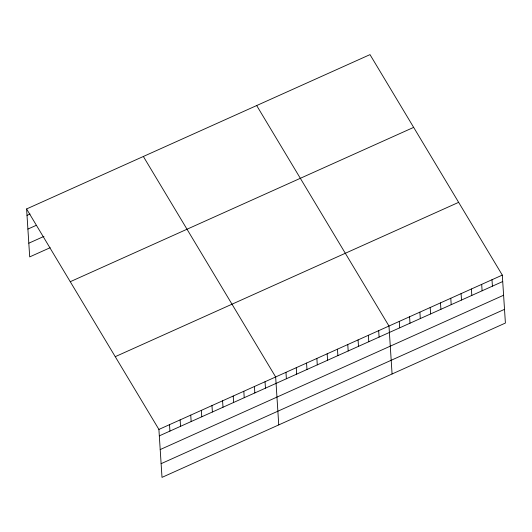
<?xml version="1.0" encoding="UTF-8"?>
<svg xmlns="http://www.w3.org/2000/svg" width="532" height="532" viewBox="0 0 532 532"><rect width="100%" height="100%" fill="white"/><g stroke="black" fill="none" stroke-linecap="round" stroke-linejoin="round"><path stroke-width="0.8" d="M26.6 208.95L369.999 54.623L502.301 275.104L505.4 323.05L162.001 477.377L158.902 429.43L26.6 208.95L29.699 256.896L50.168 247.699M27.019 215.38L30.051 214.017M27.903 229.079L36.242 225.335M28.814 243.197L43.976 236.381M70.257 281.707L413.657 127.381M115.245 356.673L458.637 202.346M158.902 429.43L502.301 275.104M159.314 435.861L502.713 281.534M160.205 449.567L503.604 295.233M161.116 463.678L504.516 309.351M256.677 105.549L388.978 326.03L392.077 373.976M143.354 156.475L275.656 376.962L278.755 424.908M492 279.732L492.413 286.163M481.693 284.361L482.112 290.798M471.392 288.996L471.811 295.426M461.091 293.624L461.51 300.055M450.79 298.252L451.203 304.683M440.489 302.881L440.902 309.318M430.189 307.509L430.601 313.947M419.881 312.144L420.3 318.575M409.58 316.773L409.999 323.203M399.279 321.401L399.698 327.832M378.678 330.665L379.09 337.095M368.377 335.293L368.789 341.724M358.069 339.921L358.488 346.352M347.768 344.55L348.187 350.98M337.468 349.178L337.887 355.615M327.167 353.813L327.586 360.244M316.866 358.442L317.278 364.872M306.565 363.07L306.977 369.501M296.257 367.698L296.676 374.136M285.957 372.334L286.376 378.764M265.042 381.73L265.461 388.161M254.429 386.498L254.841 392.935M243.816 391.273L244.228 397.703M233.202 396.041L233.615 402.471M222.589 400.809L223.001 407.246M211.969 405.584L212.388 412.014M201.355 410.352L201.774 416.782M190.742 415.12L191.161 421.557M180.129 419.894L180.548 426.325M169.515 424.662L169.934 431.093"/></g></svg>
